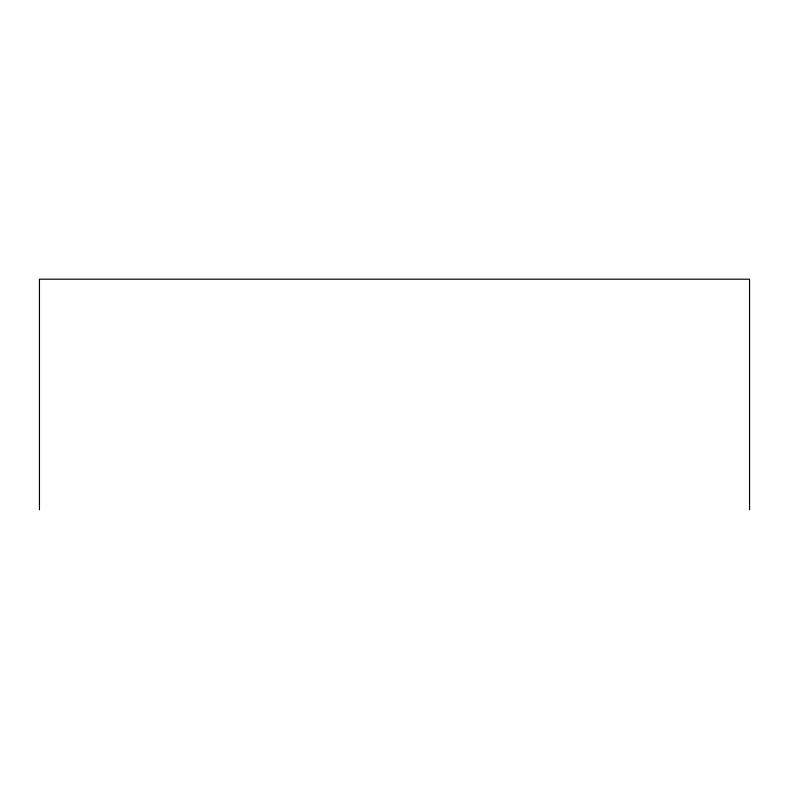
<?xml version="1.0" encoding="UTF-8"?>
<svg xmlns="http://www.w3.org/2000/svg" width="789" height="789" viewBox="0 0 789 789"><rect width="100%" height="100%" fill="white"/><g stroke="black" fill="none" stroke-linecap="round" stroke-linejoin="round"><path stroke-width="1.18" d="M749.55 509.802L749.55 279.198L39.45 279.198L39.45 509.802"/></g></svg>
